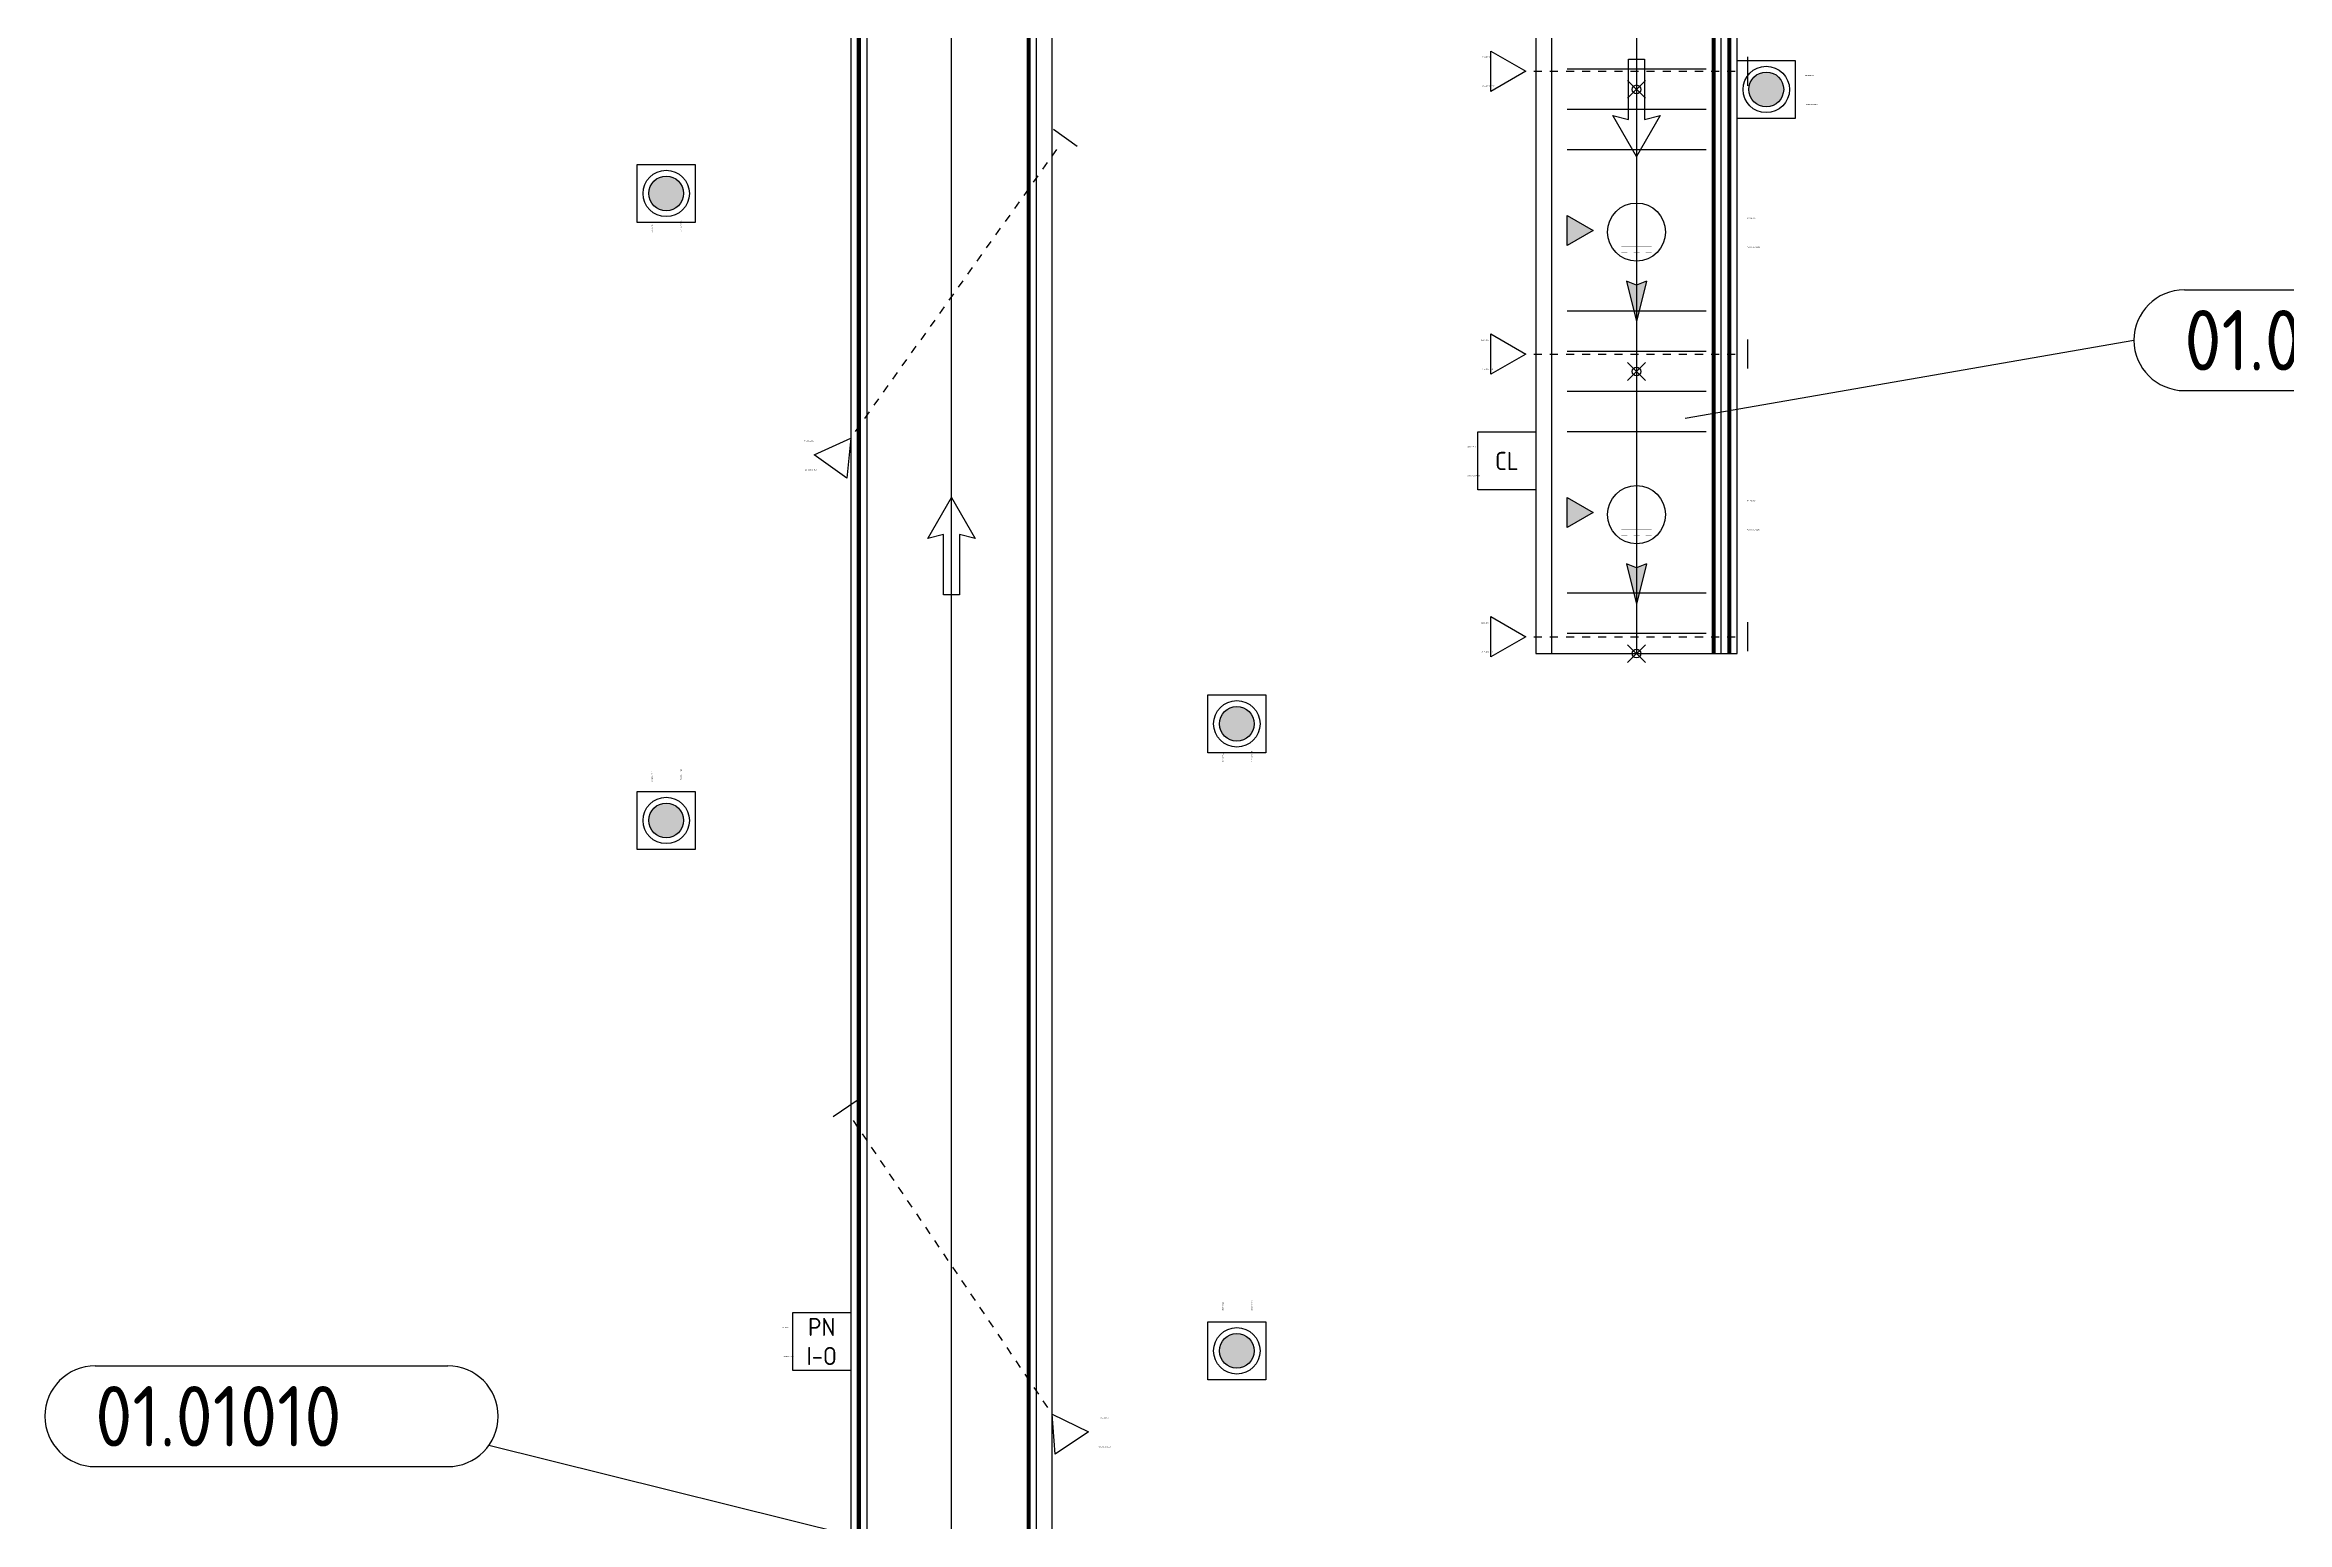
# Model space of a CAD drawing. Header units: millimetres. Extents: x -237058 to -184775, y -34272 to -10386.
# Drawn here: x -222699 to -217134, y -24356 to -20690 of the extents above; entities that cross this region are included whole.
import ezdxf
from ezdxf.enums import TextEntityAlignment as Align

# ---------------------------------------------------------------- set-up
doc = ezdxf.new("R2018")
doc.units = ezdxf.units.MM
doc.header["$PDMODE"] = 35
doc.header["$PDSIZE"] = 22
for name, color, linetype in [('0_SA-Comp_ICE', 4, 'Continuous'), ('0_SA-Comp_Inther', 7, 'Continuous'), ('0_SA-Comp_Profinet', 7, 'Continuous'), ('0_SA-Comp_Safety', 30, 'Continuous'), ('0_TOC+0600_conv_ICE', 7, 'Continuous'), ('conv_accumulation', 3, 'Continuous'), ('conv_beltside', 74, 'Continuous'), ('conv_centerline', 140, 'Continuous'), ('conv_direction', 30, 'Continuous'), ('conv_e-side', 12, 'Continuous'), ('conv_nodes', 7, 'Continuous'), ('conv_POSNR', 3, 'Continuous'), ('conv_speeds', 7, 'Continuous'), ('conv_type', 7, 'Continuous')]:
    doc.layers.add(name, color=color, linetype=linetype)
doc.layers.add('conv_textures', color=7, linetype='Continuous', true_color=0x5a6e7e)
doc.styles.add('ICE_25', font='calibri.ttf', dxfattribs={"height": 25})
doc.styles.get("Standard").update_dxf_attribs({"font": 'isocp.shx'})

# ---------------------------------------------------------------- blocks, each defined once
blk = doc.blocks.new('ICE_sub-block_direction')
at = {"layer": 'conv_direction'}
for p, q in [((75, 20), (64.6, 58.6)), ((64.6, 58.6), (166.2, 0)), ((-75, -20), (-75, 20)), ((-75, 20), (75, 20)), ((166.2, 0), (64.6, -58.6)), ((75, -20), (-75, -20)), ((64.6, -58.6), (75, -20))]:
    blk.add_line(p, q, dxfattribs=at)
blk = doc.blocks.new('ICE_sub-block_balloon_S')
at = {"layer": 'conv_POSNR'}
for p, q in [((-437.5, 125), (437.5, 125)), ((-437.5, -125), (437.5, -125))]:
    blk.add_line(p, q, dxfattribs=at)
for centre, start, end in [((-437.5, 0), 90, 270), ((437.5, 0), 270, 90)]:
    blk.add_arc(centre, 125, start, end, dxfattribs=at)
blk = doc.blocks.new('*U245')
for p, q in [((0, 250), (0, 210)), ((7000, 250), (0, 250)), ((7000, 210), (7000, 250)), ((0, 210), (0, -210)), ((7000, 210), (0, 210)), ((7000, -210), (7000, 210)), ((0, -210), (0, -250)), ((7000, -210), (0, -210)), ((7000, -250), (7000, -210)), ((0, -250), (7000, -250))]:
    blk.add_line(p, q)
blk.add_circle((750, 0), 37.5)
at = {"layer": 'conv_beltside', "const_width": 10}
blk.add_lwpolyline([(0, -191.2), (7000, -191.2)], dxfattribs=at)
at = {"layer": 'conv_centerline'}
blk.add_line((0, 0), (7000, 0), dxfattribs=at)
at = {"layer": 'conv_e-side', "const_width": 10}
blk.add_lwpolyline([(0, 230), (7000, 230)], dxfattribs=at)
at = {"layer": 'conv_nodes'}
for p in [(0, 0), (7000, 0)]:
    blk.add_point(p, dxfattribs=at)
at = {"layer": 'conv_POSNR'}
blk.add_line((1054.2, 103.7), (1314.3, 1147.9), dxfattribs=at)
at = {"layer": 'conv_textures'}
for p, q in [((50, 172.5), (50, -172.5)), ((150, 172.5), (150, -172.5)), ((6850, 172.5), (6850, -172.5)), ((6950, 172.5), (6950, -172.5))]:
    blk.add_line(p, q, dxfattribs=at)
at = {"rotation": 270}
blk.add_blockref('ICE_sub-block_balloon_S', (1386.5, 1687.5), dxfattribs=at)
at = {"layer": 'conv_direction'}
blk.add_blockref('ICE_sub-block_direction', (3500, 0), dxfattribs=at)
at = {"layer": 'conv_POSNR', "flags": 8}
blk.add_attdef('position_number', (1311.5, 2125), '', height=150, rotation=270, dxfattribs=at)
at = {"layer": 'conv_speeds', "lineweight": 30, "flags": 2}
for tag, p in [('v', (50, 210)), ('a', (125, 210))]:
    blk.add_attdef(tag, text='', height=25, rotation=270, dxfattribs=at).set_placement(p, align=Align.MIDDLE_LEFT)
at = {"layer": 'conv_type', "style": 'ICE_25', "flags": 10}
blk.add_attdef('identifier', (15, -242.5), '', height=25, dxfattribs=at)
blk = doc.blocks.new('ICE_sub-block_accumulation')
at = {"layer": 'conv_accumulation'}
h = blk.add_hatch(color=256, dxfattribs=at)
h.dxf.hatch_style = 1
h.paths.add_polyline_path([(0, 65), (-37.5, 0), (37.5, 0)])
for p, q in [((-37.5, 0), (0, 65)), ((0, 65), (37.5, 0)), ((37.5, 0), (-37.5, 0))]:
    blk.add_line(p, q, dxfattribs=at)
blk = doc.blocks.new('power_supply_sign')
blk.add_lwpolyline([(0, 0), (30.5, 40.8), (8.7, 40.8), (20.3, 60.9), (5.8, 60.9), (-7.4, 32.6), (11.9, 32.6)], close=True)
blk = doc.blocks.new('*U252')
for p, q in [((0, 250), (0, 210)), ((2800, 250), (0, 250)), ((2800, 210), (2800, 250)), ((0, 210), (0, -210)), ((2800, 210), (0, 210)), ((2800, -210), (2800, 210)), ((0, -210), (0, -250)), ((2800, -210), (0, -210)), ((2800, -250), (2800, -210)), ((0, -250), (2800, -250))]:
    blk.add_line(p, q)
at = {"layer": 'conv_beltside', "const_width": 10}
blk.add_lwpolyline([(0, 191.2), (2800, 191.2)], dxfattribs=at)
at = {"layer": 'conv_centerline'}
blk.add_line((0, 0), (2800, 0), dxfattribs=at)
at = {"layer": 'conv_e-side', "const_width": 10}
blk.add_lwpolyline([(0, 230), (2800, 230)], dxfattribs=at)
at = {"layer": 'conv_nodes'}
for p in [(0, 0), (700, 0), (1400, 0), (2100, 0), (2800, 0)]:
    blk.add_point(p, dxfattribs=at)
at = {"layer": 'conv_POSNR'}
blk.add_line((2215.6, 120.8), (2022.4, 1234.5), dxfattribs=at)
at = {"layer": 'conv_textures'}
for p, q in [((50, 172.5), (50, -172.5)), ((150, 172.5), (150, -172.5)), ((550, 172.5), (550, -172.5)), ((650, 172.5), (650, -172.5)), ((750, 172.5), (750, -172.5)), ((850, 172.5), (850, -172.5)), ((1250, 172.5), (1250, -172.5)), ((1350, 172.5), (1350, -172.5)), ((1450, 172.5), (1450, -172.5)), ((1550, 172.5), (1550, -172.5)), ((1950, 172.5), (1950, -172.5)), ((2050, 172.5), (2050, -172.5)), ((2150, 172.5), (2150, -172.5)), ((2250, 172.5), (2250, -172.5)), ((2650, 172.5), (2650, -172.5)), ((2750, 172.5), (2750, -172.5))]:
    blk.add_line(p, q, dxfattribs=at)
at = {"rotation": 90.00000000000001}
blk.add_blockref('ICE_sub-block_balloon_S', (2022.4, 1797), dxfattribs=at)
for name, p in [('ICE_sub-block_direction', (1400, 0)), ('ICE_sub-block_direction', (1400, 0)), ('ICE_sub-block_accumulation', (350, -172.5)), ('ICE_sub-block_accumulation', (1050, -172.5)), ('ICE_sub-block_accumulation', (1750, -172.5)), ('ICE_sub-block_accumulation', (2450, -172.5)), ('power_supply_sign', (200, -172.5))]:
    blk.add_blockref(name, p)
at = {"layer": 'conv_POSNR', "flags": 8}
blk.add_attdef('position_number', (2097.4, 1359.5), '', height=150, rotation=90, dxfattribs=at)
at = {"layer": 'conv_speeds', "lineweight": 30, "flags": 2}
for tag, p in [('v', (50, -210)), ('a', (125, -210))]:
    blk.add_attdef(tag, text='', height=25, rotation=270, dxfattribs=at).set_placement(p, align=Align.MIDDLE_RIGHT)
at = {"layer": 'conv_type', "style": 'ICE_25', "flags": 10}
blk.add_attdef('identifier', (15, -242.5), '', height=25, dxfattribs=at)
blk = doc.blocks.new('*U75')
at = {"ltscale": 0.5}
blk.add_lwpolyline([(-72, 72), (72, 72), (72, -72), (-72, -72)], close=True, dxfattribs=at)
at = {"insert": (0, 0), "char_height": 45, "width": 90.621, "attachment_point": 5, "rotation": 90}
blk.add_mtext('\\pxqc;CL', dxfattribs=at)
at = {"lineweight": 30, "flags": 14}
for tag, p in [('FUNC_REF', (-36, -97)), ('EPLAN_REF', (36, -97))]:
    blk.add_attdef(tag, text='', height=50, rotation=90, dxfattribs=at).set_placement(p, align=Align.MIDDLE_RIGHT)
blk = doc.blocks.new('*U73')
at = {"ltscale": 0.5}
for p, q in [((-36, 550), (36, 550)), ((-50, -86.6), (0, 0)), ((0, 0), (50, -86.6)), ((50, -86.6), (-50, -86.6))]:
    blk.add_line(p, q, dxfattribs=at)
for p, q in [((0, 500), (0, 520)), ((0, 460), (0, 480)), ((0, 420), (0, 440)), ((0, 380), (0, 400)), ((0, 340), (0, 360)), ((0, 300), (0, 320)), ((0, 260), (0, 280)), ((0, 220), (0, 240)), ((0, 180), (0, 200)), ((0, 140), (0, 160)), ((0, 100), (0, 120)), ((0, 60), (0, 80)), ((0, 20), (0, 40))]:
    blk.add_line(p, q)
at = {"lineweight": 30, "flags": 42}
for tag, p in [('FUNC_REF', (-36, -108.8)), ('EPLAN_REF', (36, -108.8))]:
    blk.add_attdef(tag, text='', height=50, rotation=90, dxfattribs=at).set_placement(p, align=Align.MIDDLE_RIGHT)
blk = doc.blocks.new('*U74')
at = {"ltscale": 0.5}
for p, q in [((-36, 550), (36, 550)), ((-50, -86.6), (0, 0)), ((0, 0), (50, -86.6)), ((50, -86.6), (-50, -86.6))]:
    blk.add_line(p, q, dxfattribs=at)
for p, q in [((0, 500), (0, 520)), ((0, 460), (0, 480)), ((0, 420), (0, 440)), ((0, 380), (0, 400)), ((0, 340), (0, 360)), ((0, 300), (0, 320)), ((0, 260), (0, 280)), ((0, 220), (0, 240)), ((0, 180), (0, 200)), ((0, 140), (0, 160)), ((0, 100), (0, 120)), ((0, 60), (0, 80)), ((0, 20), (0, 40))]:
    blk.add_line(p, q)
at = {"lineweight": 30, "flags": 42}
for tag, p in [('FUNC_REF', (-36, -111.6)), ('EPLAN_REF', (36, -111.6))]:
    blk.add_attdef(tag, text='', height=50, rotation=90, dxfattribs=at).set_placement(p, align=Align.MIDDLE_RIGHT)
blk = doc.blocks.new('*U70')
at = {"ltscale": 0.5}
h = blk.add_hatch(color=256, dxfattribs=at)
h.dxf.hatch_style = 1
h.paths.add_polyline_path([(132, 0), (122, -25), (222, 0), (122, 25)])
blk.add_line((72, 0), (132, 0))
for p, q in [((122, 25), (132, 0)), ((122, 25), (222, 0)), ((132, 0), (122, -25)), ((122, -25), (222, 0))]:
    blk.add_line(p, q, dxfattribs=at)
at = {"ltscale": 0.5, "const_width": 1}
for points in [[(36, -37.5), (36, 37.5)], [(51, 22.5), (51, 37.5)], [(51, -7.5), (51, 7.5)], [(51, -37.5), (51, -22.5)]]:
    blk.add_lwpolyline(points, dxfattribs=at)
blk.add_circle((0, 0), 72)
at = {"lineweight": 30, "flags": 52}
for tag, p in [('FUNC_REF', (-36, 275)), ('EPLAN_REF', (36, 275))]:
    blk.add_attdef(tag, text='', height=50, rotation=90, dxfattribs=at).set_placement(p, align=Align.MIDDLE_LEFT)
blk = doc.blocks.new('*U71')
at = {"ltscale": 0.5}
for p, q in [((-36, 550), (36, 550)), ((-50, -86.6), (0, 0)), ((0, 0), (50, -86.6)), ((50, -86.6), (-50, -86.6))]:
    blk.add_line(p, q, dxfattribs=at)
for p, q in [((0, 500), (0, 520)), ((0, 460), (0, 480)), ((0, 420), (0, 440)), ((0, 380), (0, 400)), ((0, 340), (0, 360)), ((0, 300), (0, 320)), ((0, 260), (0, 280)), ((0, 220), (0, 240)), ((0, 180), (0, 200)), ((0, 140), (0, 160)), ((0, 100), (0, 120)), ((0, 60), (0, 80)), ((0, 20), (0, 40))]:
    blk.add_line(p, q)
at = {"lineweight": 30, "flags": 42}
for tag, p in [('FUNC_REF', (-36, -111.6)), ('EPLAN_REF', (36, -111.6))]:
    blk.add_attdef(tag, text='', height=50, rotation=90, dxfattribs=at).set_placement(p, align=Align.MIDDLE_RIGHT)
blk = doc.blocks.new('*U72')
at = {"ltscale": 0.5}
h = blk.add_hatch(color=256, dxfattribs=at)
h.dxf.hatch_style = 1
h.paths.add_polyline_path([(132, 0), (122, -25), (222, 0), (122, 25)])
blk.add_line((72, 0), (132, 0))
for p, q in [((122, 25), (132, 0)), ((122, 25), (222, 0)), ((132, 0), (122, -25)), ((122, -25), (222, 0))]:
    blk.add_line(p, q, dxfattribs=at)
at = {"ltscale": 0.5, "const_width": 1}
for points in [[(36, -37.5), (36, 37.5)], [(51, 22.5), (51, 37.5)], [(51, -7.5), (51, 7.5)], [(51, -37.5), (51, -22.5)]]:
    blk.add_lwpolyline(points, dxfattribs=at)
blk.add_circle((0, 0), 72)
at = {"lineweight": 30, "flags": 52}
for tag, p in [('FUNC_REF', (-36, 275)), ('EPLAN_REF', (36, 275))]:
    blk.add_attdef(tag, text='', height=50, rotation=90, dxfattribs=at).set_placement(p, align=Align.MIDDLE_LEFT)
blk = doc.blocks.new('*U202')
h = blk.add_hatch(color=256)
h.dxf.hatch_style = 1
h.paths.add_polyline_path([(43.2, 0, 1), (-43.2, 0, 1)])
at = {"ltscale": 0.5}
blk.add_lwpolyline([(-72, 72), (72, 72), (72, -72), (-72, -72)], close=True, dxfattribs=at)
for radius in [57.6, 43.2]:
    blk.add_circle((0, 0), radius)
at = {"lineweight": 30, "flags": 104}
for tag, p in [('FUNC_REF', (97, 36)), ('EPLAN_REF', (97, -36))]:
    blk.add_attdef(tag, text='', height=50, dxfattribs=at).set_placement(p, align=Align.MIDDLE_LEFT)
blk = doc.blocks.new('*U178')
at = {"ltscale": 0.5}
for p, q in [((503.2, 766.4), (561.8, 724.6)), ((-91, -41.4), (0, 0)), ((0, 0), (-9.7, -99.5)), ((-9.7, -99.5), (-91, -41.4))]:
    blk.add_line(p, q, dxfattribs=at)
for p, q in [((476.6, 667.3), (488.2, 683.5)), ((499.9, 699.8), (511.5, 716.1)), ((430.1, 602.2), (441.7, 618.4)), ((453.4, 634.7), (465, 651)), ((406.9, 569.6), (418.5, 585.9)), ((360.4, 504.5), (372, 520.8)), ((383.6, 537.1), (395.2, 553.3)), ((313.9, 439.4), (325.5, 455.7)), ((337.1, 472), (348.7, 488.2)), ((267.4, 374.3), (279, 390.6)), ((290.6, 406.9), (302.2, 423.1)), ((244.1, 341.8), (255.7, 358)), ((197.6, 276.7), (209.2, 292.9)), ((220.9, 309.2), (232.5, 325.5)), ((151.1, 211.6), (162.7, 227.8)), ((174.4, 244.1), (186, 260.4)), ((127.9, 179), (139.5, 195.3)), ((81.4, 113.9), (93, 130.2)), ((104.6, 146.5), (116.2, 162.7)), ((34.9, 48.8), (46.5, 65.1)), ((58.1, 81.4), (69.7, 97.6)), ((11.6, 16.3), (23.2, 32.5))]:
    blk.add_line(p, q)
at = {"lineweight": 30, "flags": 74}
for tag, p in [('FUNC_REF', (-116, -5.4)), ('EPLAN_REF', (-116, -77.4))]:
    blk.add_attdef(tag, text='', height=50, dxfattribs=at).set_placement(p, align=Align.MIDDLE_RIGHT)
blk = doc.blocks.new('*U179')
at = {"ltscale": 0.5}
for p, q in [((-543.5, 738.4), (-483.9, 778.8)), ((7.2, -99.7), (0, 0)), ((0, 0), (90, -43.7)), ((90, -43.7), (7.2, -99.7))]:
    blk.add_line(p, q, dxfattribs=at)
for p, q in [((-482.2, 712.1), (-493.4, 728.7)), ((-459.7, 679), (-471, 695.6)), ((-437.3, 645.9), (-448.5, 662.4)), ((-414.9, 612.7), (-426.1, 629.3)), ((-392.5, 579.6), (-403.7, 596.2)), ((-370, 546.5), (-381.3, 563.1)), ((-347.6, 513.4), (-358.8, 529.9)), ((-325.2, 480.3), (-336.4, 496.8)), ((-302.8, 447.1), (-314, 463.7)), ((-280.3, 414), (-291.5, 430.6)), ((-257.9, 380.9), (-269.1, 397.5)), ((-235.5, 347.8), (-246.7, 364.3)), ((-213.1, 314.7), (-224.3, 331.2)), ((-190.6, 281.5), (-201.8, 298.1)), ((-168.2, 248.4), (-179.4, 265)), ((-145.8, 215.3), (-157, 231.9)), ((-123.3, 182.2), (-134.6, 198.7)), ((-100.9, 149), (-112.1, 165.6)), ((-78.5, 115.9), (-89.7, 132.5)), ((-56.1, 82.8), (-67.3, 99.4)), ((-33.6, 49.7), (-44.9, 66.2)), ((-11.2, 16.6), (-22.4, 33.1))]:
    blk.add_line(p, q)
at = {"lineweight": 30, "flags": 74}
for tag, p in [('FUNC_REF', (115, -7.7)), ('EPLAN_REF', (115, -79.7))]:
    blk.add_attdef(tag, text='', height=50, rotation=360, dxfattribs=at).set_placement(p, align=Align.MIDDLE_LEFT)
blk = doc.blocks.new('*U184')
at = {"ltscale": 0.5}
blk.add_lwpolyline([(-72, 72), (72, 72), (72, -72), (-72, -72)], close=True, dxfattribs=at)
at = {"char_height": 45, "width": 90.621, "attachment_point": 5}
for s, insert in [('PN', (0, 36)), ('I-O', (0, -36))]:
    blk.add_mtext(s, dxfattribs=dict(at, insert=insert))
at = {"lineweight": 30, "flags": 104}
for tag, p in [('FUNC_REF', (-97, 36)), ('EPLAN_REF', (-97, -36))]:
    blk.add_attdef(tag, text='', height=50, dxfattribs=at).set_placement(p, align=Align.MIDDLE_RIGHT)
blk = doc.blocks.new('*U236')
h = blk.add_hatch(color=256)
h.dxf.hatch_style = 1
h.paths.add_polyline_path([(43.2, 0, 1), (-43.2, 0, 1)])
at = {"ltscale": 0.5}
blk.add_lwpolyline([(-72, 72), (72, 72), (72, -72), (-72, -72)], close=True, dxfattribs=at)
for radius in [57.6, 43.2]:
    blk.add_circle((0, 0), radius)
at = {"lineweight": 30}
for tag, p in [('FUNC_REF', (-36, 97)), ('EPLAN_REF', (36, 97))]:
    blk.add_attdef(tag, text='', height=50, rotation=90, dxfattribs=at).set_placement(p, align=Align.MIDDLE_LEFT)
blk = doc.blocks.new('*U237')
h = blk.add_hatch(color=256)
h.dxf.hatch_style = 1
h.paths.add_polyline_path([(43.2, 0, 1), (-43.2, 0, 1)])
at = {"ltscale": 0.5}
blk.add_lwpolyline([(-72, 72), (72, 72), (72, -72), (-72, -72)], close=True, dxfattribs=at)
for radius in [57.6, 43.2]:
    blk.add_circle((0, 0), radius)
at = {"lineweight": 30}
for tag, p in [('FUNC_REF', (-36, -97)), ('EPLAN_REF', (36, -97))]:
    blk.add_attdef(tag, text='', height=50, rotation=90, dxfattribs=at).set_placement(p, align=Align.MIDDLE_RIGHT)
blk = doc.blocks.new('*U238')
h = blk.add_hatch(color=256)
h.dxf.hatch_style = 1
h.paths.add_polyline_path([(43.2, 0, 1), (-43.2, 0, 1)])
at = {"ltscale": 0.5}
blk.add_lwpolyline([(-72, 72), (72, 72), (72, -72), (-72, -72)], close=True, dxfattribs=at)
for radius in [57.6, 43.2]:
    blk.add_circle((0, 0), radius)
at = {"lineweight": 30}
for tag, p in [('FUNC_REF', (-36, 97)), ('EPLAN_REF', (36, 97))]:
    blk.add_attdef(tag, text='', height=50, rotation=90, dxfattribs=at).set_placement(p, align=Align.MIDDLE_LEFT)
blk = doc.blocks.new('*U239')
h = blk.add_hatch(color=256)
h.dxf.hatch_style = 1
h.paths.add_polyline_path([(43.2, 0, 1), (-43.2, 0, 1)])
at = {"ltscale": 0.5}
blk.add_lwpolyline([(-72, 72), (72, 72), (72, -72), (-72, -72)], close=True, dxfattribs=at)
for radius in [57.6, 43.2]:
    blk.add_circle((0, 0), radius)
at = {"lineweight": 30, "flags": 14}
for tag, p in [('FUNC_REF', (-36, -97)), ('EPLAN_REF', (36, -97))]:
    blk.add_attdef(tag, text='', height=50, rotation=90, dxfattribs=at).set_placement(p, align=Align.MIDDLE_RIGHT)

msp = doc.modelspace()

# ---------------------------------------------------------------- block references
at = {"layer": '0_SA-Comp_ICE'}
ref = msp.add_blockref('*U73', (-219024.1, -20755.4), dxfattribs=dict(at, rotation=270))
lines = msp.add_mtext('S2_0103015', dxfattribs={"layer": '0', "insert": (-219132.9, -20719.4), "char_height": 2.5, "attachment_point": 1})
ref.add_attrib('FUNC_REF', '', (-219132.9, -20719.4), dxfattribs={"flags": 66}).embed_mtext(lines)
lines = msp.add_mtext('=Z01+03015-503B7', dxfattribs={"layer": '0', "insert": (-219132.9, -20791.4), "char_height": 2.5, "attachment_point": 1})
ref.add_attrib('EPLAN_REF', '', (-219132.9, -20791.4), dxfattribs={"flags": 66}).embed_mtext(lines)
ref = msp.add_blockref('*U70', (-218749.1, -21154.4), dxfattribs=dict(at, rotation=270))
lines = msp.add_mtext('M3_0103015', dxfattribs={"layer": '0', "insert": (-218474.1, -21118.4), "char_height": 2.5, "attachment_point": 1})
ref.add_attrib('FUNC_REF', '', (-218474.1, -21118.4), dxfattribs={"flags": 72}).embed_mtext(lines)
lines = msp.add_mtext('=Z01+03015-512M2', dxfattribs={"layer": '0', "insert": (-218474.1, -21190.4), "char_height": 2.5, "attachment_point": 1})
ref.add_attrib('EPLAN_REF', '', (-218474.1, -21190.4), dxfattribs={"flags": 72}).embed_mtext(lines)
ref = msp.add_blockref('*U74', (-219024.1, -21457.4), dxfattribs=dict(at, rotation=270))
lines = msp.add_mtext('S3_0103015', dxfattribs={"layer": '0', "insert": (-219135.7, -21421.4), "char_height": 2.5, "attachment_point": 1})
ref.add_attrib('FUNC_REF', '', (-219135.7, -21421.4), dxfattribs={"flags": 66}).embed_mtext(lines)
lines = msp.add_mtext('=Z01+03015-513B2', dxfattribs={"layer": '0', "insert": (-219135.7, -21493.4), "char_height": 2.5, "attachment_point": 1})
ref.add_attrib('EPLAN_REF', '', (-219135.7, -21493.4), dxfattribs={"flags": 66}).embed_mtext(lines)
ref = msp.add_blockref('*U72', (-218749.1, -21855.8), dxfattribs=dict(at, rotation=270))
lines = msp.add_mtext('M4_0103015', dxfattribs={"layer": '0', "insert": (-218474.1, -21819.8), "char_height": 2.5, "attachment_point": 1})
ref.add_attrib('FUNC_REF', '', (-218474.1, -21819.8), dxfattribs={"flags": 72}).embed_mtext(lines)
lines = msp.add_mtext('=Z01+03015-512M7', dxfattribs={"layer": '0', "insert": (-218474.1, -21891.8), "char_height": 2.5, "attachment_point": 1})
ref.add_attrib('EPLAN_REF', '', (-218474.1, -21891.8), dxfattribs={"flags": 72}).embed_mtext(lines)
ref = msp.add_blockref('*U71', (-219024.1, -22158.8), dxfattribs=dict(at, rotation=270))
lines = msp.add_mtext('S4_0103015', dxfattribs={"layer": '0', "insert": (-219135.7, -22122.8), "char_height": 2.5, "attachment_point": 1})
ref.add_attrib('FUNC_REF', '', (-219135.7, -22122.8), dxfattribs={"flags": 66}).embed_mtext(lines)
lines = msp.add_mtext('=Z01+03015-513B7', dxfattribs={"layer": '0', "insert": (-219135.7, -22194.8), "char_height": 2.5, "attachment_point": 1})
ref.add_attrib('EPLAN_REF', '', (-219135.7, -22194.8), dxfattribs={"flags": 66}).embed_mtext(lines)
at = {"layer": '0_SA-Comp_Inther'}
ref = msp.add_blockref('*U178', (-220699.1, -21665.7), dxfattribs=at)
lines = msp.add_mtext('PRS0101010_3', dxfattribs={"layer": '0', "insert": (-220815.2, -21671.1), "char_height": 2.5, "attachment_point": 1})
ref.add_attrib('FUNC_REF', '', (-220815.2, -21671.1), dxfattribs={"flags": 74}).embed_mtext(lines)
lines = msp.add_mtext('=Z01+01010-100B3', dxfattribs={"layer": '0', "insert": (-220815.2, -21743.1), "char_height": 2.5, "attachment_point": 1})
ref.add_attrib('EPLAN_REF', '', (-220815.2, -21743.1), dxfattribs={"flags": 74}).embed_mtext(lines)
ref = msp.add_blockref('*U179', (-220199.1, -24087.8), dxfattribs=at)
lines = msp.add_mtext('PRS0101010_2', dxfattribs={"layer": '0', "insert": (-220084.2, -24095.5), "char_height": 2.5, "attachment_point": 1})
ref.add_attrib('FUNC_REF', '', (-220084.2, -24095.5), dxfattribs={"flags": 74}).embed_mtext(lines)
lines = msp.add_mtext('=Z01+01010-100B0', dxfattribs={"layer": '0', "insert": (-220084.2, -24167.5), "char_height": 2.5, "attachment_point": 1})
ref.add_attrib('EPLAN_REF', '', (-220084.2, -24167.5), dxfattribs={"flags": 74}).embed_mtext(lines)
at = {"layer": '0_SA-Comp_Profinet'}
ref = msp.add_blockref('*U75', (-219071.1, -21722.5), dxfattribs=dict(at, rotation=270))
lines = msp.add_mtext('cl0103015_2', dxfattribs={"layer": '0', "insert": (-219168.1, -21686.5), "char_height": 2.5, "attachment_point": 1})
ref.add_attrib('FUNC_REF', '', (-219168.1, -21686.5), dxfattribs={"flags": 70}).embed_mtext(lines)
lines = msp.add_mtext('=Z01+03015-511U2', dxfattribs={"layer": '0', "insert": (-219168.1, -21758.5), "char_height": 2.5, "attachment_point": 1})
ref.add_attrib('EPLAN_REF', '', (-219168.1, -21758.5), dxfattribs={"flags": 70}).embed_mtext(lines)
ref = msp.add_blockref('*U184', (-220771.1, -23907.7), dxfattribs=at)
lines = msp.add_mtext('io0101010', dxfattribs={"layer": '0', "insert": (-220868.1, -23871.7), "char_height": 2.5, "attachment_point": 1})
ref.add_attrib('FUNC_REF', '', (-220868.1, -23871.7), dxfattribs={"flags": 104}).embed_mtext(lines)
lines = msp.add_mtext('=Z01+01010-30U1', dxfattribs={"layer": '0', "insert": (-220868.1, -23943.7), "char_height": 2.5, "attachment_point": 1})
ref.add_attrib('EPLAN_REF', '', (-220868.1, -23943.7), dxfattribs={"flags": 104}).embed_mtext(lines)
at = {"layer": '0_SA-Comp_Safety'}
ref = msp.add_blockref('*U202', (-218427.1, -20800.5), dxfattribs=at)
lines = msp.add_mtext('EMS0103015', dxfattribs={"layer": '0', "insert": (-218330.1, -20764.5), "char_height": 2.5, "attachment_point": 1})
ref.add_attrib('FUNC_REF', '', (-218330.1, -20764.5), dxfattribs={"flags": 104}).embed_mtext(lines)
lines = msp.add_mtext('=Z01+03015-120S1', dxfattribs={"layer": '0', "insert": (-218330.1, -20836.5), "char_height": 2.5, "attachment_point": 1})
ref.add_attrib('EPLAN_REF', '', (-218330.1, -20836.5), dxfattribs={"flags": 104}).embed_mtext(lines)
ref = msp.add_blockref('*U239', (-221157.1, -21058.6), dxfattribs=at)
lines = msp.add_mtext('EMS0101010_4', dxfattribs={"layer": '0', "insert": (-221193.1, -21155.6), "char_height": 2.5, "attachment_point": 1, "rotation": 90})
ref.add_attrib('FUNC_REF', '', (-221193.1, -21155.6), dxfattribs={"flags": 14}).embed_mtext(lines)
lines = msp.add_mtext('=Z01+01010-120S7', dxfattribs={"layer": '0', "insert": (-221121.1, -21155.6), "char_height": 2.5, "attachment_point": 1, "rotation": 90})
ref.add_attrib('EPLAN_REF', '', (-221121.1, -21155.6), dxfattribs={"flags": 14}).embed_mtext(lines)
ref = msp.add_blockref('*U237', (-219741.1, -22374.9), dxfattribs=at)
lines = msp.add_mtext('EMS0101010_3', dxfattribs={"layer": '0', "insert": (-219777.1, -22471.9), "char_height": 2.5, "attachment_point": 1, "rotation": 90})
ref.add_attrib('FUNC_REF', '', (-219777.1, -22471.9)).embed_mtext(lines)
lines = msp.add_mtext('=Z01+01010-120S5', dxfattribs={"layer": '0', "insert": (-219705.1, -22471.9), "char_height": 2.5, "attachment_point": 1, "rotation": 90})
ref.add_attrib('EPLAN_REF', '', (-219705.1, -22471.9)).embed_mtext(lines)
ref = msp.add_blockref('*U238', (-221157.1, -22614.6), dxfattribs=at)
lines = msp.add_mtext('EMS0101010_2', dxfattribs={"layer": '0', "insert": (-221193.1, -22517.6), "char_height": 2.5, "attachment_point": 1, "rotation": 90})
ref.add_attrib('FUNC_REF', '', (-221193.1, -22517.6)).embed_mtext(lines)
lines = msp.add_mtext('=Z01+01010-120S3', dxfattribs={"layer": '0', "insert": (-221121.1, -22517.6), "char_height": 2.5, "attachment_point": 1, "rotation": 90})
ref.add_attrib('EPLAN_REF', '', (-221121.1, -22517.6)).embed_mtext(lines)
ref = msp.add_blockref('*U236', (-219741.1, -23930.9), dxfattribs=at)
lines = msp.add_mtext('EMS0101010_1', dxfattribs={"layer": '0', "insert": (-219777.1, -23833.9), "char_height": 2.5, "attachment_point": 1, "rotation": 90})
ref.add_attrib('FUNC_REF', '', (-219777.1, -23833.9)).embed_mtext(lines)
lines = msp.add_mtext('=Z01+01010-120S1', dxfattribs={"layer": '0', "insert": (-219705.1, -23833.9), "char_height": 2.5, "attachment_point": 1, "rotation": 90})
ref.add_attrib('EPLAN_REF', '', (-219705.1, -23833.9)).embed_mtext(lines)
at = {"layer": '0_TOC+0600_conv_ICE'}
ref = msp.add_blockref('*U245', (-220449.1, -25479.7), dxfattribs=dict(at, rotation=90))
ref.add_attrib('position_number', '01.01010', (-222574.1, -24168.2), dxfattribs={"layer": 'conv_POSNR', "height": 150})
lines = msp.add_mtext('v = 0.50 (m/s)', dxfattribs={"layer": 'conv_speeds', "insert": (-220659.1, -25429.7), "char_height": 2.5, "attachment_point": 1})
ref.add_attrib('v', '', (-220659.1, -25429.7), dxfattribs={"flags": 64}).embed_mtext(lines)
lines = msp.add_mtext('a = 1.0 (m/s²)', dxfattribs={"layer": 'conv_speeds', "insert": (-220659.1, -25354.7), "char_height": 2.5, "attachment_point": 1})
ref.add_attrib('a', '', (-220659.1, -25354.7), dxfattribs={"flags": 64}).embed_mtext(lines)
ref = msp.add_blockref('*U252', (-218749.1, -19400.5), dxfattribs=dict(at, rotation=270))
ref.add_attrib('position_number', '01.03015', (-217389.6, -21497.9), dxfattribs={"layer": 'conv_POSNR', "height": 150})
lines = msp.add_mtext('v = 0.50 (m/s)', dxfattribs={"layer": 'conv_speeds', "insert": (-218959.1, -19450.5), "char_height": 2.5, "attachment_point": 1, "rotation": 180})
ref.add_attrib('v', '', (-218959.1, -19450.5)).embed_mtext(lines)
lines = msp.add_mtext('a = 1.0 (m/s²)', dxfattribs={"layer": 'conv_speeds', "insert": (-218959.1, -19525.5), "char_height": 2.5, "attachment_point": 1, "rotation": 180})
ref.add_attrib('a', '', (-218959.1, -19525.5)).embed_mtext(lines)

doc.saveas('drawing.dxf')
